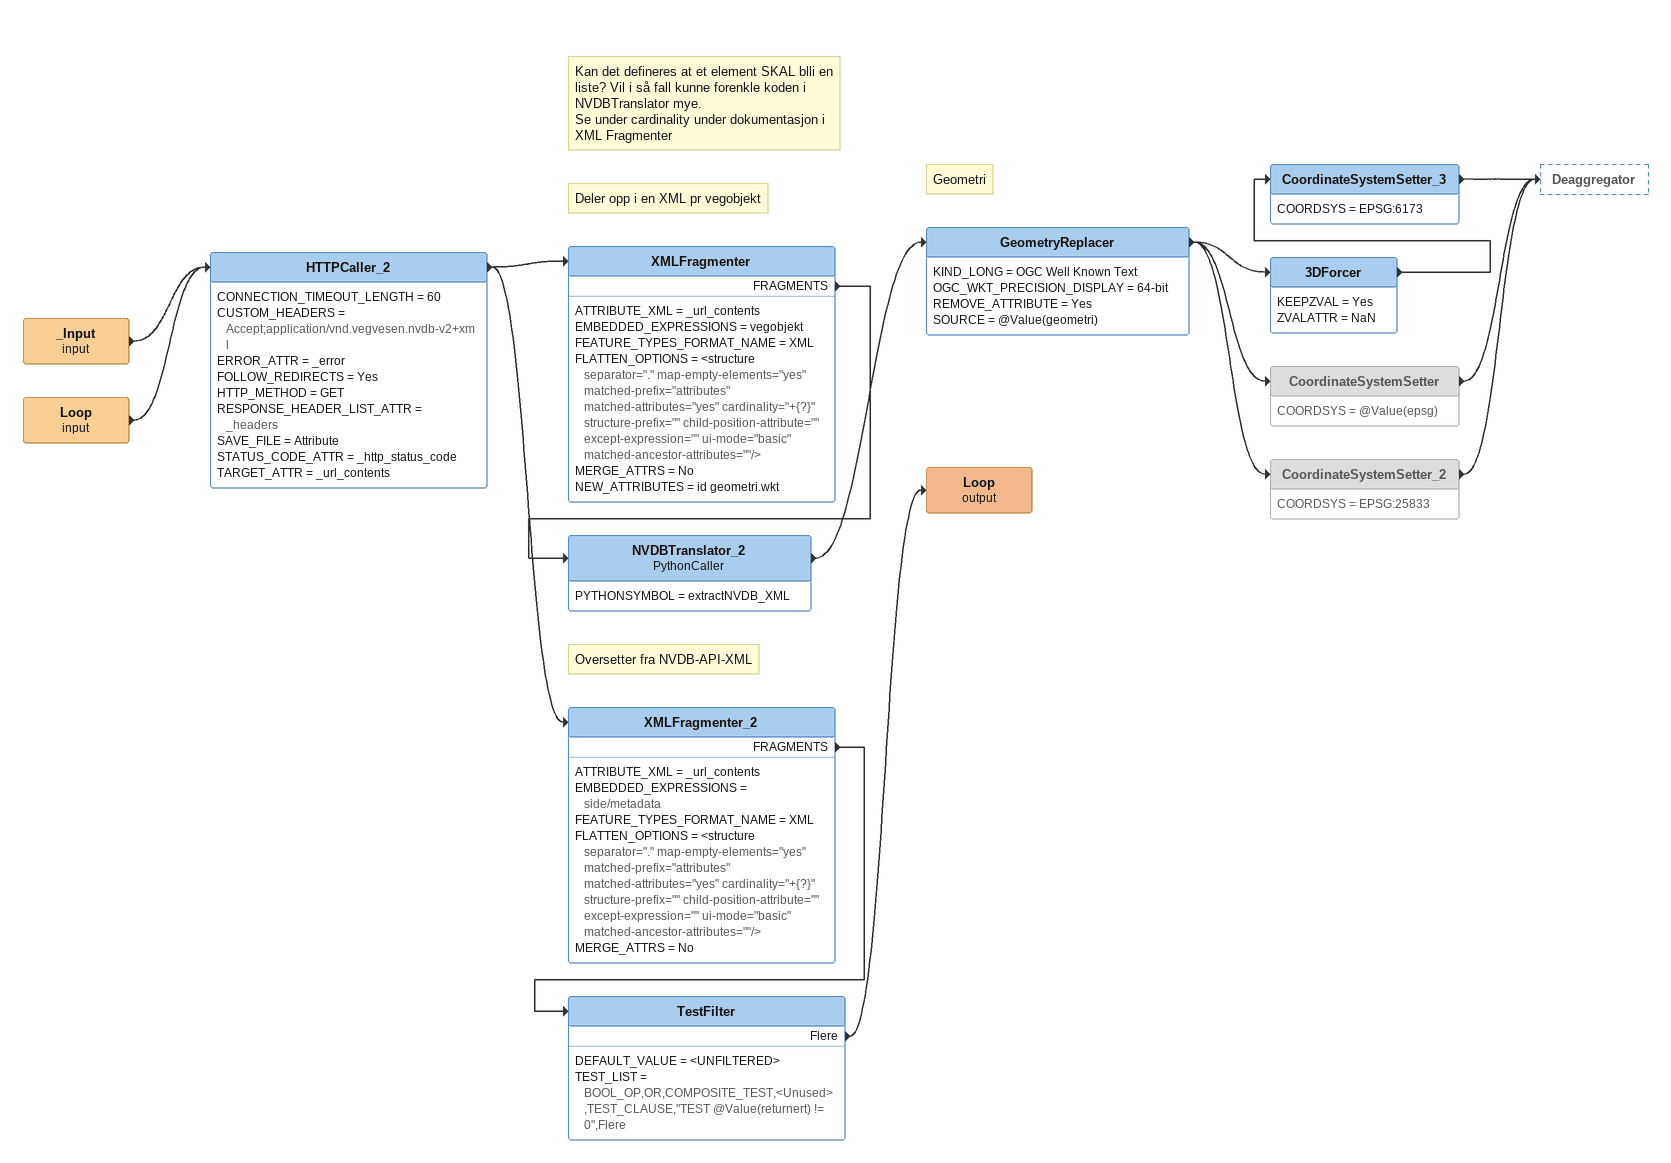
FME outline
_Input (input)
    -> HTTPCaller_2
Loop (input)
    -> HTTPCaller_2
HTTPCaller_2
    CONNECTION_TIMEOUT_LENGTH = 60
    CUSTOM_HEADERS = Accept;application/vnd.vegvesen.nvdb-v2+xml
    ERROR_ATTR = _error
    FOLLOW_REDIRECTS = Yes
    HTTP_METHOD = GET
    RESPONSE_HEADER_LIST_ATTR = _headers
    SAVE_FILE = Attribute
    STATUS_CODE_ATTR = _http_status_code
    TARGET_ATTR = _url_contents
    -> XMLFragmenter_2
    -> XMLFragmenter
Note: Kan det defineres at et element SKAL blli en liste? Vil i så fall kunne forenkle koden i NVDBTranslator mye. / Se under cardinality under dokumentasjon i XML Fragmenter
Note: Deler opp i en XML pr vegobjekt
XMLFragmenter
    ATTRIBUTE_XML = _url_contents
    EMBEDDED_EXPRESSIONS = vegobjekt
    FEATURE_TYPES_FORMAT_NAME = XML
    FLATTEN_OPTIONS = <structure separator="." map-empty-elements="yes" matched-prefix="attributes" matched-attributes="yes" cardinality="+{?}" structure-prefix="" child-position-attribute="" except-expression="" ui-mode="basic" matched-ancestor-attributes=""/>
    MERGE_ATTRS = No
    NEW_ATTRIBUTES = id geometri.wkt
    FRAGMENTS -> NVDBTranslator_2
Note: Oversetter fra NVDB-API-XML
NVDBTranslator_2: PythonCaller
    PYTHONSYMBOL = extractNVDB_XML
    -> GeometryReplacer
Note: Geometri
GeometryReplacer
    KIND_LONG = OGC Well Known Text
    OGC_WKT_PRECISION_DISPLAY = 64-bit
    REMOVE_ATTRIBUTE = Yes
    SOURCE = @Value(geometri)
    -> CoordinateSystemSetter
    -> CoordinateSystemSetter_2
    -> 3DForcer
3DForcer
    KEEPZVAL = Yes
    ZVALATTR = NaN
    -> CoordinateSystemSetter_3
CoordinateSystemSetter_3
    COORDSYS = EPSG:6173
    -> Deaggregator
CoordinateSystemSetter [off]
    COORDSYS = @Value(epsg)
    -> Deaggregator
CoordinateSystemSetter_2 [off]
    COORDSYS = EPSG:25833
    -> Deaggregator
XMLFragmenter_2
    ATTRIBUTE_XML = _url_contents
    EMBEDDED_EXPRESSIONS = side/metadata
    FEATURE_TYPES_FORMAT_NAME = XML
    FLATTEN_OPTIONS = <structure separator="." map-empty-elements="yes" matched-prefix="attributes" matched-attributes="yes" cardinality="+{?}" structure-prefix="" child-position-attribute="" except-expression="" ui-mode="basic" matched-ancestor-attributes=""/>
    MERGE_ATTRS = No
    FRAGMENTS -> TestFilter
TestFilter
    DEFAULT_VALUE = <UNFILTERED>
    TEST_LIST = BOOL_OP,OR,COMPOSITE_TEST,<Unused>,TEST_CLAUSE,"TEST @Value(returnert) != 0",Flere
    Flere -> Loop (output)
Loop (output)
